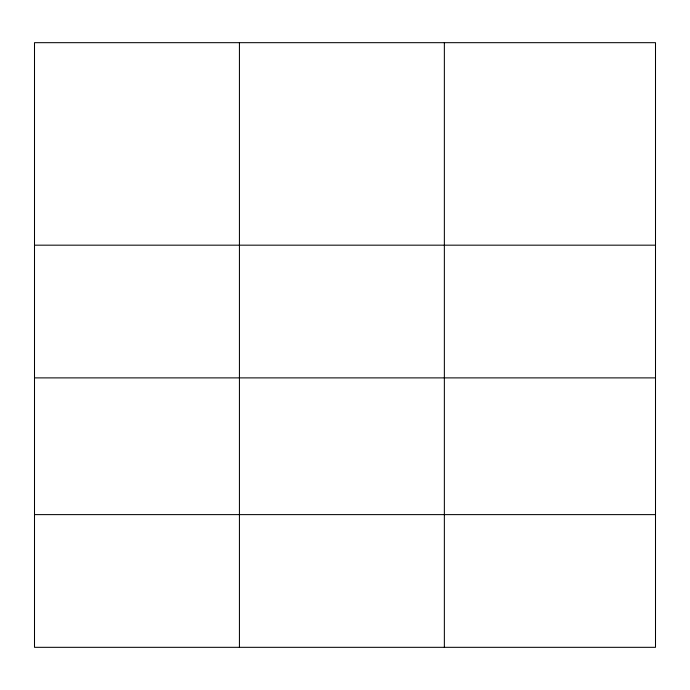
<?xml version="1.0" encoding="UTF-8"?>
<svg xmlns="http://www.w3.org/2000/svg" width="690" height="690" viewBox="0 0 690 690"><rect width="100%" height="100%" fill="white"/><g stroke="black" fill="none" stroke-linecap="round" stroke-linejoin="round"><path stroke-width="1.03" d="M655.5 377.887L655.5 42.676L34.5 42.676L34.5 647.323L655.5 647.323L655.5 377.887L34.5 377.887M34.5 245.174L655.5 245.174M34.5 514.619L655.5 514.619M444.36 42.676L444.36 647.323M239.43 42.676L239.43 647.323"/></g></svg>
